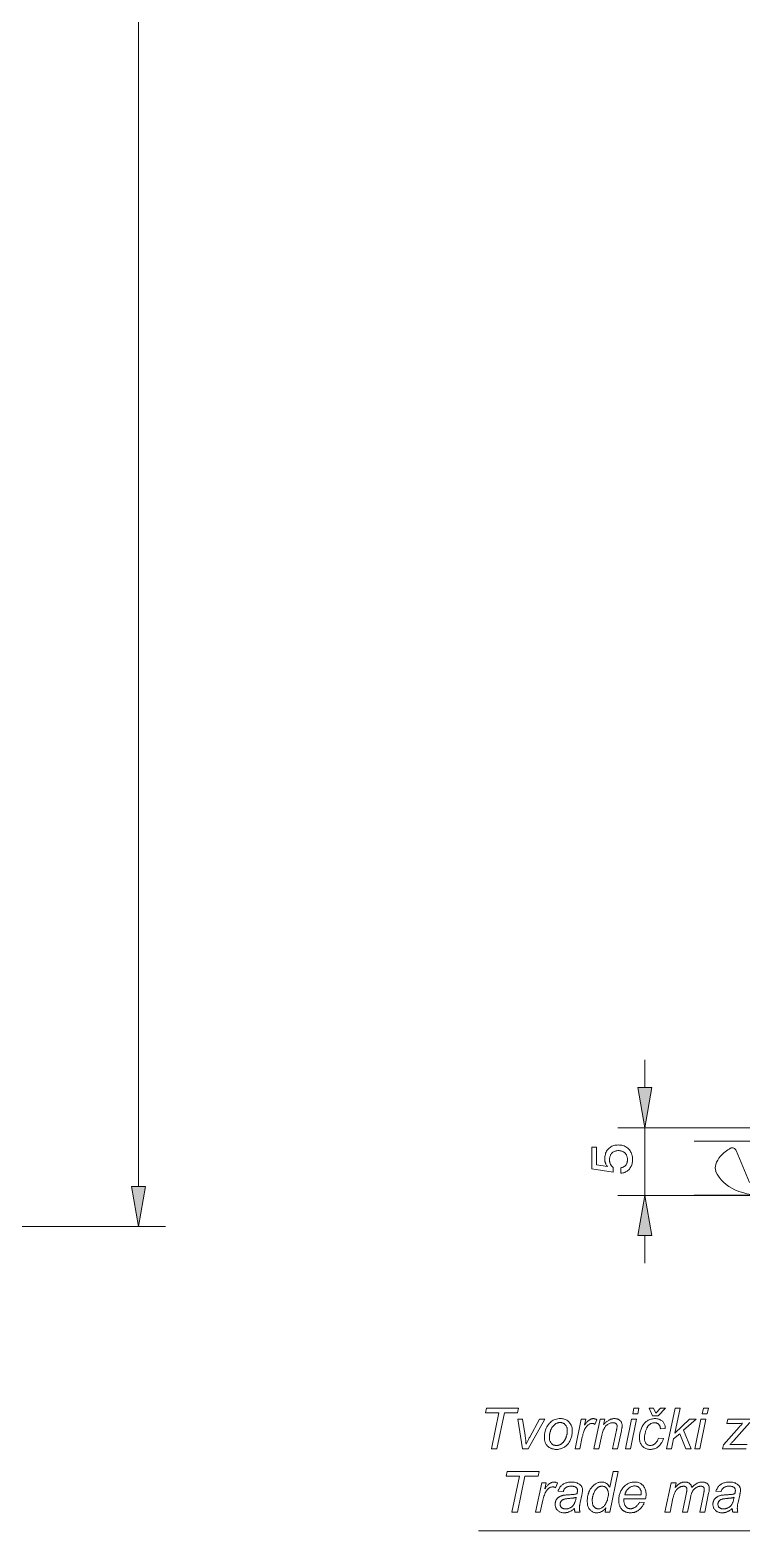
# Model space of a CAD drawing. Extents: x 0 to 297, y 0 to 420.
# Drawn here: x 142.1 to 194.7, y 99.2 to 210 of the extents above; entities that cross this region are included whole.
import ezdxf

# ---------------------------------------------------------------- set-up
doc = ezdxf.new("R2010")
doc.units = 0
doc.linetypes.add('DASHDOT', pattern=[18.5, 12, -3, 0.5, -3])

msp = doc.modelspace()

# ---------------------------------------------------------------- linework, layer by layer
at = {"color": 7, "lineweight": 13}
for p, q in [((150.13, 124.62), (150.13, 338.51)), ((118.28, 121.67), (152.13, 121.67))]:
    msp.add_line(p, q, dxfattribs=at)
at = {"color": 7, "lineweight": 13, "ltscale": 0.051139}
for p, q in [((187.5, 131.92), (187.5, 133.96)), ((187.5, 118.96), (187.5, 121.01))]:
    msp.add_line(p, q, dxfattribs=at)
at = {"color": 7, "lineweight": 13, "ltscale": 0.277654}
msp.add_line((196.61, 128.96), (185.5, 128.96), dxfattribs=at)
at = {"color": 7, "lineweight": 13, "ltscale": 0.125}
msp.add_line((187.5, 123.96), (187.5, 128.96), dxfattribs=at)
at = {"color": 7, "linetype": 'DASHDOT', "lineweight": 13}
for p, q in [((191.14, 127.97), (267, 127.97)), ((191.14, 123.97), (267, 123.97))]:
    msp.add_line(p, q, dxfattribs=at)
at = {"color": 7, "lineweight": 13, "ltscale": 0.063986}
msp.add_line((195.22, 124.91), (194.23, 127.27), dxfattribs=at)
at = {"color": 7, "lineweight": 13, "ltscale": 0.267783}
msp.add_line((196.21, 123.96), (185.5, 123.96), dxfattribs=at)
at = {"color": 7, "lineweight": 13}
for points in [[(186.98, 131.92), (187.5, 128.96), (188.02, 131.92)], [(185.72, 125.6), (185.72, 126), (185.76, 126.01), (185.81, 126.02), (185.85, 126.03), (185.89, 126.05), (185.93, 126.06), (185.96, 126.09), (186, 126.11), (186.03, 126.13), (186.06, 126.16), (186.08, 126.19), (186.11, 126.23), (186.13, 126.26), (186.15, 126.3), (186.17, 126.33), (186.18, 126.37), (186.19, 126.42), (186.2, 126.46), (186.21, 126.5), (186.21, 126.55), (186.22, 126.6), (186.21, 126.66), (186.21, 126.71), (186.2, 126.77), (186.19, 126.82), (186.17, 126.87), (186.15, 126.92), (186.13, 126.96), (186.1, 127.01), (186.07, 127.05), (186.03, 127.08), (185.99, 127.12), (185.95, 127.15), (185.91, 127.18), (185.87, 127.2), (185.82, 127.22), (185.77, 127.24), (185.72, 127.25), (185.66, 127.26), (185.61, 127.27), (185.55, 127.27), (185.49, 127.27), (185.43, 127.26), (185.38, 127.25), (185.33, 127.24), (185.28, 127.22), (185.23, 127.2), (185.18, 127.18), (185.14, 127.15), (185.1, 127.12), (185.06, 127.09), (185.03, 127.05), (185, 127.01), (184.97, 126.97), (184.95, 126.92), (184.93, 126.87), (184.91, 126.82), (184.9, 126.77), (184.89, 126.72), (184.88, 126.66), (184.88, 126.6), (184.88, 126.56), (184.88, 126.53), (184.89, 126.5), (184.89, 126.46), (184.9, 126.43), (184.91, 126.4), (184.92, 126.37), (184.93, 126.34), (184.94, 126.31), (184.95, 126.28), (184.97, 126.25), (184.98, 126.22), (185, 126.2), (185.02, 126.17), (185.04, 126.14), (185.06, 126.12), (185.08, 126.1), (185.11, 126.07), (185.13, 126.05), (185.16, 126.03), (185.16, 125.68), (183.57, 125.92), (183.57, 127.52), (183.92, 127.52), (183.92, 126.21), (184.73, 126.09), (184.71, 126.11), (184.69, 126.13), (184.68, 126.16), (184.66, 126.18), (184.65, 126.21), (184.63, 126.23), (184.62, 126.26), (184.61, 126.29), (184.6, 126.31), (184.59, 126.34), (184.58, 126.37), (184.57, 126.4), (184.56, 126.43), (184.55, 126.46), (184.55, 126.5), (184.54, 126.53), (184.54, 126.56), (184.54, 126.59), (184.54, 126.63), (184.54, 126.66), (184.54, 126.75), (184.55, 126.84), (184.56, 126.92), (184.58, 127), (184.6, 127.08), (184.63, 127.15), (184.67, 127.22), (184.71, 127.29), (184.76, 127.35), (184.81, 127.41), (184.87, 127.46), (184.93, 127.51), (184.99, 127.55), (185.06, 127.59), (185.13, 127.62), (185.2, 127.64), (185.28, 127.66), (185.36, 127.68), (185.44, 127.68), (185.53, 127.69), (185.62, 127.68), (185.71, 127.67), (185.8, 127.66), (185.88, 127.64), (185.96, 127.61), (186.03, 127.58), (186.1, 127.54), (186.17, 127.5), (186.23, 127.45), (186.29, 127.39), (186.35, 127.33), (186.4, 127.26), (186.44, 127.19), (186.48, 127.12), (186.51, 127.04), (186.54, 126.97), (186.56, 126.88), (186.58, 126.8), (186.58, 126.71), (186.59, 126.61), (186.58, 126.53), (186.58, 126.45), (186.57, 126.37), (186.55, 126.3), (186.53, 126.22), (186.5, 126.15), (186.47, 126.09), (186.43, 126.03), (186.39, 125.97), (186.35, 125.91), (186.3, 125.85), (186.25, 125.81), (186.19, 125.76), (186.13, 125.72), (186.07, 125.69), (186.01, 125.66), (185.94, 125.64), (185.87, 125.62), (185.8, 125.61)], [(149.61, 124.62), (150.13, 121.67), (150.66, 124.62)], [(188.02, 121.01), (187.5, 123.96), (186.98, 121.01)], [(176.17, 105.26), (176.73, 107.92), (175.74, 107.92), (175.81, 108.26), (178.17, 108.26), (178.1, 107.92), (177.13, 107.92), (176.57, 105.26)], [(186.6, 107.84), (186.69, 108.26), (187.05, 108.26), (186.97, 107.84)], [(189.02, 108.26), (188.48, 107.69), (188.07, 107.69), (187.82, 108.26), (188.14, 108.26), (188.3, 107.89), (188.64, 108.26)], [(189.1, 105.26), (189.73, 108.26), (190.1, 108.26), (189.71, 106.4), (190.79, 107.43), (191.28, 107.43), (190.35, 106.62), (190.91, 105.26), (190.51, 105.26), (190.07, 106.37), (189.62, 105.98), (189.47, 105.26)], [(191.72, 107.84), (191.81, 108.26), (192.18, 108.26), (192.09, 107.84)], [(178.47, 105.26), (178.11, 107.43), (178.47, 107.43), (178.66, 106.23), (178.66, 106.19), (178.67, 106.14), (178.68, 106.09), (178.68, 106.04), (178.69, 105.97), (178.7, 105.91), (178.71, 105.84), (178.72, 105.76), (178.72, 105.68), (178.73, 105.59), (178.75, 105.64), (178.78, 105.69), (178.8, 105.74), (178.83, 105.79), (178.85, 105.84), (178.88, 105.89), (178.91, 105.95), (178.94, 106.01), (178.97, 106.06), (179.01, 106.12), (179.73, 107.43), (180.12, 107.43), (178.88, 105.26)], [(180.08, 106.08), (180.08, 106.21), (180.09, 106.33), (180.11, 106.44), (180.14, 106.56), (180.17, 106.66), (180.21, 106.77), (180.26, 106.87), (180.32, 106.96), (180.38, 107.05), (180.45, 107.14), (180.52, 107.2), (180.59, 107.26), (180.66, 107.31), (180.73, 107.36), (180.81, 107.39), (180.89, 107.42), (180.98, 107.45), (181.07, 107.47), (181.17, 107.48), (181.26, 107.48), (181.34, 107.48), (181.42, 107.47), (181.49, 107.46), (181.55, 107.44), (181.62, 107.42), (181.68, 107.39), (181.74, 107.36), (181.8, 107.32), (181.85, 107.28), (181.9, 107.23), (181.94, 107.18), (181.98, 107.13), (182.02, 107.07), (182.05, 107.01), (182.08, 106.95), (182.1, 106.88), (182.12, 106.81), (182.13, 106.73), (182.14, 106.65), (182.14, 106.57), (182.14, 106.5), (182.13, 106.42), (182.12, 106.35), (182.11, 106.28), (182.1, 106.21), (182.08, 106.14), (182.06, 106.07), (182.04, 106.01), (182.02, 105.94), (181.99, 105.87), (181.96, 105.81), (181.92, 105.75), (181.88, 105.69), (181.85, 105.64), (181.8, 105.59), (181.76, 105.54), (181.71, 105.5), (181.66, 105.45), (181.61, 105.42), (181.56, 105.38), (181.5, 105.35), (181.44, 105.32), (181.39, 105.29), (181.33, 105.27), (181.27, 105.25), (181.21, 105.24), (181.15, 105.22), (181.09, 105.21), (181.03, 105.21), (180.97, 105.21), (180.92, 105.21), (180.87, 105.21), (180.82, 105.22), (180.77, 105.23), (180.73, 105.24), (180.68, 105.25), (180.64, 105.26), (180.59, 105.28), (180.55, 105.3), (180.51, 105.32), (180.47, 105.34), (180.43, 105.36), (180.39, 105.39), (180.36, 105.42), (180.32, 105.45), (180.29, 105.48), (180.26, 105.51), (180.24, 105.55), (180.21, 105.58), (180.19, 105.62), (180.17, 105.66), (180.15, 105.71), (180.13, 105.75), (180.12, 105.79), (180.11, 105.84), (180.1, 105.88), (180.09, 105.93), (180.08, 105.98), (180.08, 106.03)], [(180.45, 106.12), (180.45, 106.06), (180.46, 106), (180.46, 105.95), (180.47, 105.9), (180.49, 105.85), (180.5, 105.8), (180.52, 105.76), (180.54, 105.72), (180.57, 105.69), (180.6, 105.65), (180.63, 105.62), (180.66, 105.6), (180.69, 105.57), (180.73, 105.55), (180.76, 105.53), (180.8, 105.52), (180.84, 105.51), (180.88, 105.5), (180.93, 105.5), (180.97, 105.49), (181, 105.49), (181.02, 105.5), (181.04, 105.5), (181.07, 105.5), (181.09, 105.51), (181.11, 105.51), (181.14, 105.52), (181.16, 105.53), (181.18, 105.53), (181.21, 105.54), (181.23, 105.55), (181.25, 105.56), (181.28, 105.58), (181.3, 105.59), (181.32, 105.6), (181.34, 105.62), (181.36, 105.63), (181.38, 105.65), (181.4, 105.67), (181.42, 105.69), (181.44, 105.71), (181.46, 105.73), (181.48, 105.75), (181.5, 105.77), (181.52, 105.79), (181.53, 105.82), (181.55, 105.84), (181.57, 105.86), (181.58, 105.89), (181.59, 105.91), (181.61, 105.94), (181.62, 105.96), (181.63, 105.99), (181.65, 106.02), (181.66, 106.04), (181.67, 106.07), (181.68, 106.1), (181.69, 106.13), (181.7, 106.16), (181.71, 106.18), (181.72, 106.22), (181.73, 106.26), (181.74, 106.3), (181.75, 106.34), (181.76, 106.38), (181.76, 106.42), (181.77, 106.46), (181.77, 106.5), (181.77, 106.54), (181.77, 106.57), (181.77, 106.63), (181.77, 106.69), (181.76, 106.74), (181.75, 106.79), (181.73, 106.83), (181.72, 106.88), (181.7, 106.92), (181.68, 106.96), (181.65, 107), (181.62, 107.03), (181.59, 107.06), (181.56, 107.09), (181.53, 107.11), (181.49, 107.13), (181.46, 107.15), (181.42, 107.17), (181.38, 107.18), (181.34, 107.19), (181.29, 107.19), (181.25, 107.19), (181.22, 107.19), (181.18, 107.19), (181.15, 107.19), (181.12, 107.18), (181.08, 107.17), (181.05, 107.16), (181.02, 107.15), (180.99, 107.14), (180.96, 107.13), (180.93, 107.11), (180.9, 107.09), (180.88, 107.07), (180.85, 107.05), (180.82, 107.03), (180.8, 107.01), (180.77, 106.98), (180.75, 106.96), (180.72, 106.93), (180.7, 106.9), (180.67, 106.87), (180.65, 106.84), (180.63, 106.8), (180.61, 106.77), (180.59, 106.73), (180.57, 106.69), (180.56, 106.66), (180.54, 106.62), (180.53, 106.58), (180.52, 106.54), (180.5, 106.5), (180.49, 106.45), (180.48, 106.41), (180.48, 106.37), (180.47, 106.33), (180.46, 106.3), (180.46, 106.26), (180.45, 106.22), (180.45, 106.19), (180.45, 106.15)], [(182.34, 105.26), (182.8, 107.43), (183.13, 107.43), (183.03, 106.99), (183.07, 107.04), (183.1, 107.08), (183.13, 107.13), (183.17, 107.17), (183.2, 107.21), (183.23, 107.24), (183.27, 107.27), (183.3, 107.31), (183.33, 107.33), (183.36, 107.36), (183.4, 107.38), (183.43, 107.4), (183.46, 107.42), (183.49, 107.44), (183.53, 107.45), (183.56, 107.46), (183.59, 107.47), (183.62, 107.47), (183.66, 107.48), (183.69, 107.48), (183.71, 107.48), (183.74, 107.48), (183.76, 107.47), (183.79, 107.47), (183.81, 107.46), (183.84, 107.45), (183.87, 107.44), (183.9, 107.43), (183.93, 107.41), (183.96, 107.4), (183.81, 107.06), (183.79, 107.07), (183.77, 107.08), (183.75, 107.09), (183.73, 107.1), (183.71, 107.11), (183.69, 107.11), (183.67, 107.12), (183.65, 107.12), (183.62, 107.12), (183.6, 107.13), (183.56, 107.12), (183.52, 107.12), (183.48, 107.11), (183.44, 107.09), (183.4, 107.07), (183.36, 107.05), (183.32, 107.02), (183.28, 106.99), (183.24, 106.95), (183.2, 106.91), (183.16, 106.86), (183.12, 106.81), (183.09, 106.75), (183.05, 106.68), (183.02, 106.61), (182.99, 106.52), (182.96, 106.44), (182.93, 106.34), (182.91, 106.24), (182.88, 106.13), (182.7, 105.26)], [(183.74, 105.26), (184.19, 107.43), (184.53, 107.43), (184.45, 107.05), (184.49, 107.1), (184.54, 107.14), (184.58, 107.17), (184.62, 107.21), (184.66, 107.24), (184.7, 107.28), (184.74, 107.3), (184.78, 107.33), (184.82, 107.36), (184.86, 107.38), (184.9, 107.4), (184.94, 107.41), (184.97, 107.43), (185.01, 107.44), (185.05, 107.45), (185.09, 107.46), (185.13, 107.47), (185.17, 107.48), (185.21, 107.48), (185.25, 107.48), (185.3, 107.48), (185.35, 107.47), (185.4, 107.47), (185.44, 107.46), (185.48, 107.44), (185.52, 107.43), (185.56, 107.41), (185.6, 107.39), (185.63, 107.36), (185.66, 107.34), (185.69, 107.31), (185.72, 107.28), (185.74, 107.24), (185.76, 107.21), (185.78, 107.17), (185.79, 107.13), (185.8, 107.09), (185.81, 107.05), (185.81, 107), (185.81, 106.95), (185.81, 106.93), (185.81, 106.9), (185.81, 106.87), (185.81, 106.83), (185.8, 106.8), (185.79, 106.76), (185.79, 106.72), (185.78, 106.67), (185.77, 106.62), (185.76, 106.57), (185.48, 105.26), (185.11, 105.26), (185.4, 106.63), (185.41, 106.67), (185.42, 106.71), (185.42, 106.75), (185.43, 106.78), (185.43, 106.81), (185.44, 106.84), (185.44, 106.86), (185.44, 106.89), (185.44, 106.91), (185.45, 106.93), (185.44, 106.95), (185.44, 106.97), (185.44, 106.99), (185.43, 107.01), (185.43, 107.03), (185.42, 107.05), (185.41, 107.06), (185.4, 107.08), (185.38, 107.09), (185.37, 107.11), (185.35, 107.12), (185.34, 107.13), (185.32, 107.14), (185.3, 107.15), (185.28, 107.16), (185.26, 107.16), (185.23, 107.17), (185.21, 107.17), (185.18, 107.17), (185.15, 107.17), (185.1, 107.17), (185.04, 107.17), (184.99, 107.16), (184.94, 107.14), (184.89, 107.12), (184.84, 107.1), (184.79, 107.07), (184.74, 107.04), (184.69, 107.01), (184.65, 106.97), (184.6, 106.93), (184.56, 106.88), (184.53, 106.82), (184.49, 106.76), (184.46, 106.69), (184.42, 106.62), (184.39, 106.54), (184.37, 106.46), (184.34, 106.36), (184.32, 106.27), (184.11, 105.26)], [(186.06, 105.26), (186.51, 107.43), (186.88, 107.43), (186.43, 105.26)], [(188.5, 106.05), (188.87, 106.01), (188.84, 105.93), (188.81, 105.86), (188.78, 105.78), (188.74, 105.72), (188.7, 105.66), (188.66, 105.6), (188.62, 105.54), (188.57, 105.49), (188.53, 105.45), (188.48, 105.41), (188.42, 105.37), (188.37, 105.33), (188.32, 105.3), (188.26, 105.28), (188.2, 105.26), (188.14, 105.24), (188.08, 105.23), (188.02, 105.22), (187.96, 105.21), (187.89, 105.21), (187.82, 105.21), (187.76, 105.22), (187.69, 105.23), (187.63, 105.24), (187.57, 105.27), (187.52, 105.29), (187.46, 105.32), (187.41, 105.35), (187.36, 105.39), (187.32, 105.44), (187.28, 105.48), (187.24, 105.54), (187.21, 105.59), (187.18, 105.65), (187.15, 105.71), (187.13, 105.78), (187.12, 105.85), (187.11, 105.92), (187.1, 106), (187.1, 106.08), (187.1, 106.15), (187.1, 106.22), (187.11, 106.29), (187.12, 106.36), (187.13, 106.43), (187.15, 106.5), (187.17, 106.57), (187.19, 106.64), (187.21, 106.71), (187.24, 106.78), (187.27, 106.84), (187.3, 106.91), (187.34, 106.97), (187.37, 107.03), (187.41, 107.08), (187.45, 107.13), (187.5, 107.18), (187.54, 107.22), (187.59, 107.26), (187.64, 107.3), (187.7, 107.33), (187.75, 107.36), (187.81, 107.39), (187.87, 107.41), (187.93, 107.43), (187.99, 107.45), (188.05, 107.46), (188.11, 107.47), (188.18, 107.48), (188.24, 107.48), (188.31, 107.48), (188.38, 107.47), (188.44, 107.46), (188.5, 107.45), (188.56, 107.43), (188.61, 107.41), (188.66, 107.38), (188.71, 107.35), (188.76, 107.32), (188.8, 107.28), (188.84, 107.24), (188.87, 107.2), (188.9, 107.15), (188.93, 107.1), (188.95, 107.05), (188.97, 107), (188.99, 106.94), (189, 106.88), (189, 106.82), (189, 106.76), (188.64, 106.73), (188.64, 106.77), (188.63, 106.81), (188.63, 106.85), (188.62, 106.89), (188.61, 106.92), (188.6, 106.95), (188.58, 106.98), (188.56, 107.01), (188.54, 107.03), (188.52, 107.06), (188.5, 107.08), (188.47, 107.1), (188.44, 107.12), (188.41, 107.13), (188.38, 107.15), (188.35, 107.16), (188.32, 107.16), (188.28, 107.17), (188.25, 107.17), (188.21, 107.17), (188.17, 107.17), (188.12, 107.17), (188.08, 107.16), (188.04, 107.15), (188, 107.14), (187.96, 107.12), (187.93, 107.11), (187.89, 107.08), (187.86, 107.06), (187.82, 107.03), (187.79, 107), (187.76, 106.97), (187.73, 106.94), (187.7, 106.9), (187.68, 106.86), (187.65, 106.81), (187.63, 106.76), (187.61, 106.71), (187.59, 106.66), (187.57, 106.6), (187.55, 106.55), (187.53, 106.49), (187.52, 106.43), (187.51, 106.38), (187.5, 106.32), (187.49, 106.27), (187.48, 106.21), (187.48, 106.16), (187.47, 106.1), (187.47, 106.05), (187.47, 106), (187.48, 105.95), (187.48, 105.9), (187.49, 105.85), (187.5, 105.81), (187.52, 105.77), (187.53, 105.73), (187.55, 105.69), (187.57, 105.66), (187.6, 105.63), (187.62, 105.61), (187.65, 105.58), (187.67, 105.56), (187.7, 105.54), (187.73, 105.53), (187.76, 105.52), (187.8, 105.51), (187.83, 105.5), (187.86, 105.5), (187.9, 105.49), (187.93, 105.5), (187.97, 105.5), (188.01, 105.51), (188.04, 105.52), (188.08, 105.53), (188.11, 105.54), (188.14, 105.56), (188.18, 105.58), (188.21, 105.61), (188.24, 105.63), (188.28, 105.66), (188.31, 105.69), (188.34, 105.73), (188.36, 105.76), (188.39, 105.8), (188.42, 105.85), (188.44, 105.89), (188.46, 105.94), (188.48, 105.99)], [(191.18, 105.26), (191.63, 107.43), (192, 107.43), (191.55, 105.26)], [(177.69, 100.57), (178.24, 103.23), (177.26, 103.23), (177.33, 103.57), (179.69, 103.57), (179.62, 103.23), (178.64, 103.23), (178.09, 100.57)], [(184.62, 100.89), (184.56, 100.82), (184.5, 100.76), (184.43, 100.7), (184.37, 100.66), (184.3, 100.62), (184.23, 100.58), (184.17, 100.56), (184.1, 100.54), (184.03, 100.53), (183.96, 100.53), (183.9, 100.53), (183.84, 100.53), (183.79, 100.55), (183.73, 100.56), (183.68, 100.58), (183.63, 100.61), (183.58, 100.64), (183.53, 100.67), (183.49, 100.71), (183.45, 100.75), (183.41, 100.8), (183.37, 100.85), (183.34, 100.91), (183.32, 100.97), (183.29, 101.03), (183.27, 101.1), (183.26, 101.17), (183.25, 101.25), (183.24, 101.33), (183.24, 101.42), (183.24, 101.49), (183.25, 101.57), (183.26, 101.65), (183.27, 101.72), (183.28, 101.8), (183.3, 101.87), (183.32, 101.94), (183.35, 102.01), (183.37, 102.08), (183.4, 102.14), (183.44, 102.21), (183.47, 102.27), (183.51, 102.32), (183.55, 102.38), (183.59, 102.43), (183.63, 102.48), (183.67, 102.52), (183.72, 102.56), (183.76, 102.6), (183.81, 102.63), (183.86, 102.66), (183.91, 102.69), (183.96, 102.72), (184.01, 102.74), (184.06, 102.76), (184.11, 102.77), (184.15, 102.78), (184.2, 102.79), (184.25, 102.8), (184.3, 102.8), (184.38, 102.79), (184.46, 102.78), (184.53, 102.76), (184.59, 102.73), (184.66, 102.7), (184.72, 102.66), (184.77, 102.61), (184.82, 102.55), (184.87, 102.48), (184.91, 102.41), (185.16, 103.57), (185.53, 103.57), (184.9, 100.57), (184.56, 100.57)], [(179.43, 100.57), (179.89, 102.75), (180.21, 102.75), (180.12, 102.3), (180.16, 102.35), (180.19, 102.4), (180.22, 102.44), (180.26, 102.48), (180.29, 102.52), (180.32, 102.56), (180.35, 102.59), (180.39, 102.62), (180.42, 102.65), (180.45, 102.68), (180.48, 102.7), (180.52, 102.72), (180.55, 102.74), (180.58, 102.75), (180.61, 102.77), (180.65, 102.78), (180.68, 102.79), (180.71, 102.79), (180.75, 102.8), (180.78, 102.8), (180.8, 102.8), (180.83, 102.79), (180.85, 102.79), (180.88, 102.78), (180.9, 102.78), (180.93, 102.77), (180.96, 102.76), (180.99, 102.75), (181.02, 102.73), (181.05, 102.72), (180.9, 102.37), (180.88, 102.39), (180.86, 102.4), (180.84, 102.41), (180.82, 102.42), (180.8, 102.43), (180.78, 102.43), (180.76, 102.44), (180.73, 102.44), (180.71, 102.44), (180.69, 102.44), (180.65, 102.44), (180.61, 102.43), (180.57, 102.42), (180.53, 102.41), (180.49, 102.39), (180.45, 102.37), (180.41, 102.34), (180.37, 102.3), (180.33, 102.27), (180.29, 102.23), (180.25, 102.18), (180.21, 102.13), (180.18, 102.07), (180.14, 102), (180.11, 101.92), (180.08, 101.84), (180.05, 101.75), (180.02, 101.66), (179.99, 101.56), (179.97, 101.45), (179.78, 100.57)], [(182.29, 100.85), (182.26, 100.81), (182.22, 100.78), (182.18, 100.75), (182.14, 100.73), (182.11, 100.7), (182.07, 100.68), (182.03, 100.66), (182, 100.64), (181.96, 100.62), (181.92, 100.6), (181.89, 100.59), (181.85, 100.57), (181.81, 100.56), (181.78, 100.55), (181.74, 100.54), (181.7, 100.54), (181.66, 100.53), (181.62, 100.53), (181.58, 100.53), (181.54, 100.53), (181.48, 100.53), (181.43, 100.53), (181.37, 100.54), (181.32, 100.55), (181.27, 100.57), (181.22, 100.59), (181.18, 100.61), (181.14, 100.64), (181.1, 100.67), (181.06, 100.7), (181.02, 100.74), (180.99, 100.78), (180.96, 100.82), (180.94, 100.86), (180.92, 100.9), (180.9, 100.95), (180.89, 101), (180.88, 101.05), (180.88, 101.1), (180.87, 101.16), (180.87, 101.19), (180.88, 101.23), (180.88, 101.26), (180.89, 101.3), (180.89, 101.33), (180.9, 101.36), (180.91, 101.39), (180.93, 101.42), (180.94, 101.45), (180.96, 101.48), (180.97, 101.51), (180.99, 101.53), (181.01, 101.56), (181.03, 101.58), (181.05, 101.6), (181.08, 101.63), (181.1, 101.65), (181.12, 101.67), (181.15, 101.69), (181.18, 101.7), (181.2, 101.72), (181.23, 101.74), (181.26, 101.75), (181.3, 101.76), (181.33, 101.78), (181.36, 101.79), (181.4, 101.8), (181.44, 101.81), (181.47, 101.82), (181.51, 101.83), (181.54, 101.83), (181.57, 101.83), (181.61, 101.84), (181.65, 101.84), (181.69, 101.85), (181.74, 101.85), (181.8, 101.85), (181.86, 101.86), (181.92, 101.86), (181.99, 101.86), (182.05, 101.87), (182.12, 101.87), (182.18, 101.88), (182.23, 101.88), (182.29, 101.89), (182.33, 101.9), (182.38, 101.91), (182.42, 101.92), (182.45, 101.93), (182.49, 101.94), (182.49, 101.97), (182.5, 102), (182.51, 102.02), (182.51, 102.05), (182.52, 102.08), (182.52, 102.1), (182.53, 102.12), (182.53, 102.15), (182.53, 102.17), (182.53, 102.19), (182.53, 102.21), (182.53, 102.24), (182.52, 102.26), (182.51, 102.28), (182.51, 102.3), (182.5, 102.32), (182.48, 102.34), (182.47, 102.36), (182.45, 102.38), (182.43, 102.39), (182.41, 102.41), (182.38, 102.43), (182.35, 102.44), (182.31, 102.46), (182.28, 102.47), (182.24, 102.48), (182.2, 102.49), (182.15, 102.49), (182.11, 102.49), (182.06, 102.49), (182.01, 102.49), (181.97, 102.49), (181.93, 102.49), (181.89, 102.48), (181.85, 102.47), (181.81, 102.46), (181.77, 102.44), (181.74, 102.43), (181.71, 102.41), (181.68, 102.39), (181.65, 102.37), (181.62, 102.35), (181.6, 102.32), (181.57, 102.29), (181.55, 102.27), (181.53, 102.24), (181.51, 102.2), (181.49, 102.17), (181.48, 102.13), (181.46, 102.1), (181.09, 102.13), (181.11, 102.19), (181.14, 102.25), (181.17, 102.31), (181.2, 102.36), (181.23, 102.42), (181.27, 102.46), (181.31, 102.51), (181.36, 102.55), (181.4, 102.59), (181.45, 102.63), (181.5, 102.66), (181.55, 102.69), (181.61, 102.71), (181.67, 102.74), (181.73, 102.75), (181.79, 102.77), (181.86, 102.78), (181.93, 102.79), (182, 102.8), (182.08, 102.8), (182.16, 102.8), (182.23, 102.79), (182.3, 102.78), (182.37, 102.77), (182.44, 102.75), (182.5, 102.73), (182.56, 102.7), (182.61, 102.67), (182.67, 102.64), (182.72, 102.6), (182.75, 102.58), (182.78, 102.54), (182.81, 102.51), (182.83, 102.48), (182.85, 102.44), (182.87, 102.4), (182.88, 102.36), (182.89, 102.32), (182.89, 102.28), (182.9, 102.23), (182.89, 102.2), (182.89, 102.16), (182.89, 102.12), (182.89, 102.08), (182.88, 102.04), (182.88, 102), (182.87, 101.96), (182.86, 101.92), (182.85, 101.87), (182.84, 101.83), (182.72, 101.29), (182.71, 101.24), (182.7, 101.19), (182.69, 101.14), (182.69, 101.1), (182.68, 101.06), (182.68, 101.01), (182.67, 100.98), (182.67, 100.94), (182.67, 100.9), (182.67, 100.87), (182.67, 100.85), (182.67, 100.83), (182.67, 100.8), (182.67, 100.77), (182.68, 100.74), (182.68, 100.71), (182.69, 100.68), (182.7, 100.65), (182.7, 100.61), (182.71, 100.57), (182.34, 100.57), (182.33, 100.6), (182.33, 100.62), (182.32, 100.64), (182.32, 100.67), (182.31, 100.7), (182.31, 100.72), (182.3, 100.75), (182.3, 100.78), (182.3, 100.81)], [(183.61, 101.49), (183.61, 101.44), (183.61, 101.4), (183.61, 101.36), (183.62, 101.32), (183.62, 101.28), (183.63, 101.25), (183.63, 101.21), (183.64, 101.18), (183.65, 101.15), (183.65, 101.13), (183.66, 101.1), (183.68, 101.08), (183.69, 101.05), (183.7, 101.03), (183.72, 101.01), (183.73, 100.99), (183.75, 100.97), (183.77, 100.95), (183.79, 100.93), (183.81, 100.91), (183.83, 100.89), (183.85, 100.88), (183.88, 100.87), (183.9, 100.85), (183.93, 100.84), (183.95, 100.84), (183.98, 100.83), (184.01, 100.83), (184.04, 100.82), (184.07, 100.82), (184.12, 100.83), (184.17, 100.83), (184.21, 100.85), (184.26, 100.86), (184.31, 100.89), (184.35, 100.92), (184.4, 100.95), (184.44, 100.99), (184.48, 101.03), (184.52, 101.08), (184.58, 101.16), (184.62, 101.23), (184.66, 101.31), (184.7, 101.39), (184.73, 101.47), (184.75, 101.56), (184.77, 101.65), (184.79, 101.75), (184.8, 101.84), (184.8, 101.94), (184.8, 101.99), (184.79, 102.04), (184.79, 102.09), (184.78, 102.13), (184.76, 102.17), (184.75, 102.21), (184.73, 102.25), (184.71, 102.28), (184.69, 102.32), (184.66, 102.35), (184.64, 102.37), (184.61, 102.4), (184.58, 102.42), (184.54, 102.44), (184.51, 102.46), (184.48, 102.47), (184.44, 102.48), (184.4, 102.49), (184.36, 102.49), (184.32, 102.49), (184.3, 102.49), (184.27, 102.49), (184.25, 102.49), (184.22, 102.48), (184.2, 102.48), (184.17, 102.47), (184.15, 102.46), (184.13, 102.45), (184.1, 102.44), (184.08, 102.43), (184.06, 102.42), (184.04, 102.41), (184.02, 102.39), (183.99, 102.37), (183.97, 102.35), (183.95, 102.33), (183.93, 102.31), (183.91, 102.29), (183.89, 102.26), (183.86, 102.23), (183.84, 102.2), (183.82, 102.17), (183.8, 102.14), (183.78, 102.11), (183.77, 102.07), (183.75, 102.03), (183.73, 101.99), (183.71, 101.95), (183.7, 101.91), (183.68, 101.87), (183.67, 101.83), (183.66, 101.78), (183.65, 101.74), (183.64, 101.7), (183.63, 101.66), (183.62, 101.63), (183.62, 101.59), (183.61, 101.55), (183.61, 101.52)], [(187.09, 101.31), (187.45, 101.28), (187.43, 101.22), (187.41, 101.17), (187.38, 101.12), (187.35, 101.07), (187.32, 101.02), (187.28, 100.96), (187.24, 100.91), (187.19, 100.86), (187.14, 100.82), (187.09, 100.77), (187.03, 100.72), (186.97, 100.68), (186.91, 100.64), (186.85, 100.61), (186.78, 100.59), (186.72, 100.56), (186.65, 100.55), (186.57, 100.54), (186.5, 100.53), (186.42, 100.53), (186.38, 100.53), (186.33, 100.53), (186.28, 100.54), (186.24, 100.54), (186.19, 100.55), (186.15, 100.57), (186.1, 100.58), (186.06, 100.6), (186.02, 100.62), (185.98, 100.64), (185.94, 100.66), (185.9, 100.69), (185.87, 100.71), (185.83, 100.74), (185.8, 100.77), (185.77, 100.81), (185.75, 100.84), (185.72, 100.88), (185.7, 100.92), (185.67, 100.96), (185.65, 101), (185.64, 101.05), (185.62, 101.09), (185.61, 101.14), (185.59, 101.19), (185.58, 101.24), (185.58, 101.29), (185.57, 101.34), (185.57, 101.39), (185.57, 101.45), (185.57, 101.52), (185.57, 101.59), (185.58, 101.66), (185.59, 101.73), (185.61, 101.8), (185.63, 101.87), (185.65, 101.93), (185.67, 102), (185.7, 102.07), (185.73, 102.14), (185.77, 102.2), (185.8, 102.26), (185.84, 102.32), (185.88, 102.38), (185.92, 102.43), (185.97, 102.48), (186.01, 102.52), (186.06, 102.56), (186.11, 102.6), (186.16, 102.63), (186.21, 102.67), (186.27, 102.69), (186.32, 102.72), (186.38, 102.74), (186.43, 102.76), (186.49, 102.77), (186.55, 102.78), (186.61, 102.79), (186.67, 102.8), (186.73, 102.8), (186.8, 102.79), (186.88, 102.79), (186.95, 102.78), (187.01, 102.76), (187.08, 102.74), (187.14, 102.71), (187.19, 102.68), (187.25, 102.64), (187.3, 102.6), (187.35, 102.56), (187.39, 102.51), (187.43, 102.45), (187.47, 102.4), (187.5, 102.33), (187.52, 102.27), (187.54, 102.2), (187.56, 102.13), (187.57, 102.06), (187.58, 101.98), (187.58, 101.9), (187.58, 101.86), (187.58, 101.83), (187.58, 101.8), (187.58, 101.77), (187.57, 101.74), (187.57, 101.7), (187.57, 101.67), (187.56, 101.64), (187.56, 101.6), (187.55, 101.57), (185.95, 101.57), (185.95, 101.56), (185.95, 101.54), (185.95, 101.53), (185.95, 101.52), (185.94, 101.51), (185.94, 101.5), (185.94, 101.49), (185.94, 101.48), (185.94, 101.47), (185.94, 101.45), (185.94, 101.4), (185.95, 101.34), (185.96, 101.28), (185.96, 101.23), (185.98, 101.19), (185.99, 101.14), (186.01, 101.1), (186.03, 101.06), (186.06, 101.02), (186.08, 100.99), (186.11, 100.96), (186.14, 100.93), (186.17, 100.91), (186.2, 100.89), (186.24, 100.87), (186.27, 100.85), (186.31, 100.84), (186.35, 100.84), (186.39, 100.83), (186.43, 100.83), (186.46, 100.83), (186.5, 100.83), (186.54, 100.84), (186.58, 100.85), (186.61, 100.86), (186.65, 100.87), (186.69, 100.89), (186.73, 100.91), (186.76, 100.93), (186.8, 100.95), (186.84, 100.98), (186.87, 101.01), (186.9, 101.04), (186.93, 101.07), (186.96, 101.11), (186.99, 101.14), (187.02, 101.18), (187.04, 101.22), (187.07, 101.27)], [(186.01, 101.85), (187.23, 101.85), (187.23, 101.86), (187.23, 101.87), (187.23, 101.88), (187.23, 101.89), (187.23, 101.9), (187.23, 101.91), (187.23, 101.92), (187.23, 101.92), (187.23, 101.93), (187.23, 101.93), (187.23, 101.99), (187.23, 102.04), (187.22, 102.09), (187.21, 102.14), (187.2, 102.18), (187.18, 102.22), (187.16, 102.26), (187.14, 102.3), (187.12, 102.33), (187.09, 102.36), (187.06, 102.39), (187.03, 102.41), (187, 102.44), (186.97, 102.46), (186.93, 102.47), (186.9, 102.49), (186.86, 102.5), (186.82, 102.5), (186.78, 102.51), (186.73, 102.51), (186.69, 102.51), (186.64, 102.5), (186.6, 102.49), (186.55, 102.48), (186.51, 102.47), (186.46, 102.45), (186.42, 102.43), (186.38, 102.4), (186.34, 102.38), (186.3, 102.35), (186.26, 102.31), (186.23, 102.27), (186.19, 102.23), (186.16, 102.19), (186.13, 102.14), (186.1, 102.09), (186.08, 102.03), (186.05, 101.98), (186.03, 101.92)], [(188.98, 100.57), (189.44, 102.75), (189.81, 102.75), (189.73, 102.39), (189.77, 102.43), (189.81, 102.48), (189.85, 102.52), (189.89, 102.55), (189.93, 102.59), (189.96, 102.62), (190, 102.64), (190.03, 102.67), (190.07, 102.69), (190.1, 102.71), (190.13, 102.73), (190.17, 102.74), (190.2, 102.75), (190.24, 102.77), (190.27, 102.78), (190.31, 102.78), (190.34, 102.79), (190.38, 102.79), (190.42, 102.8), (190.45, 102.8), (190.49, 102.8), (190.53, 102.79), (190.57, 102.79), (190.61, 102.78), (190.64, 102.77), (190.67, 102.76), (190.71, 102.74), (190.74, 102.73), (190.77, 102.71), (190.79, 102.69), (190.82, 102.67), (190.84, 102.64), (190.87, 102.62), (190.89, 102.59), (190.91, 102.56), (190.92, 102.53), (190.94, 102.5), (190.95, 102.46), (190.96, 102.43), (190.97, 102.39), (191.01, 102.43), (191.04, 102.47), (191.07, 102.5), (191.11, 102.54), (191.14, 102.57), (191.18, 102.6), (191.21, 102.63), (191.25, 102.65), (191.28, 102.67), (191.32, 102.7), (191.36, 102.72), (191.4, 102.73), (191.43, 102.75), (191.47, 102.76), (191.51, 102.77), (191.55, 102.78), (191.59, 102.79), (191.63, 102.79), (191.67, 102.8), (191.71, 102.8), (191.76, 102.8), (191.81, 102.79), (191.86, 102.79), (191.9, 102.78), (191.95, 102.77), (191.98, 102.75), (192.02, 102.73), (192.06, 102.71), (192.09, 102.69), (192.12, 102.67), (192.14, 102.64), (192.16, 102.61), (192.18, 102.58), (192.2, 102.55), (192.22, 102.51), (192.23, 102.48), (192.24, 102.44), (192.25, 102.4), (192.25, 102.35), (192.25, 102.31), (192.25, 102.28), (192.25, 102.26), (192.25, 102.23), (192.24, 102.2), (192.24, 102.17), (192.23, 102.14), (192.23, 102.1), (192.22, 102.06), (192.21, 102.02), (192.2, 101.97), (191.91, 100.57), (191.54, 100.57), (191.84, 102.01), (191.85, 102.05), (191.85, 102.08), (191.86, 102.11), (191.87, 102.14), (191.87, 102.16), (191.87, 102.19), (191.88, 102.21), (191.88, 102.23), (191.88, 102.25), (191.88, 102.26), (191.88, 102.28), (191.88, 102.3), (191.87, 102.32), (191.87, 102.34), (191.86, 102.36), (191.85, 102.37), (191.85, 102.39), (191.84, 102.4), (191.82, 102.42), (191.81, 102.43), (191.8, 102.44), (191.78, 102.45), (191.77, 102.46), (191.75, 102.47), (191.73, 102.48), (191.71, 102.48), (191.69, 102.49), (191.67, 102.49), (191.65, 102.49), (191.62, 102.49), (191.59, 102.49), (191.55, 102.49), (191.52, 102.48), (191.49, 102.48), (191.45, 102.47), (191.42, 102.46), (191.39, 102.44), (191.35, 102.43), (191.32, 102.41), (191.28, 102.39), (191.25, 102.37), (191.22, 102.35), (191.19, 102.33), (191.16, 102.3), (191.13, 102.28), (191.1, 102.25), (191.08, 102.22), (191.06, 102.19), (191.04, 102.16), (191.02, 102.13), (191, 102.09), (190.98, 102.06), (190.96, 102.02), (190.94, 101.97), (190.93, 101.92), (190.91, 101.87), (190.89, 101.82), (190.88, 101.76), (190.86, 101.69), (190.85, 101.63), (190.63, 100.57), (190.26, 100.57), (190.57, 102.04), (190.57, 102.07), (190.58, 102.1), (190.58, 102.12), (190.59, 102.15), (190.59, 102.17), (190.59, 102.19), (190.6, 102.21), (190.6, 102.23), (190.6, 102.24), (190.6, 102.26), (190.6, 102.28), (190.6, 102.3), (190.59, 102.32), (190.59, 102.33), (190.58, 102.35), (190.57, 102.37), (190.57, 102.38), (190.56, 102.4), (190.54, 102.41), (190.53, 102.43), (190.52, 102.44), (190.5, 102.45), (190.49, 102.46), (190.47, 102.47), (190.46, 102.48), (190.44, 102.48), (190.42, 102.49), (190.4, 102.49), (190.38, 102.49), (190.36, 102.49), (190.33, 102.49), (190.29, 102.49), (190.26, 102.48), (190.23, 102.48), (190.2, 102.47), (190.16, 102.46), (190.13, 102.44), (190.1, 102.43), (190.06, 102.41), (190.03, 102.39), (189.99, 102.37), (189.96, 102.35), (189.93, 102.32), (189.9, 102.3), (189.87, 102.27), (189.84, 102.24), (189.82, 102.21), (189.79, 102.18), (189.77, 102.15), (189.75, 102.11), (189.73, 102.08), (189.7, 102.04), (189.69, 101.99), (189.67, 101.95), (189.65, 101.9), (189.63, 101.84), (189.61, 101.79), (189.6, 101.73), (189.58, 101.67), (189.57, 101.6), (189.35, 100.57)], [(193.94, 100.85), (193.9, 100.81), (193.87, 100.78), (193.83, 100.75), (193.79, 100.73), (193.75, 100.7), (193.72, 100.68), (193.68, 100.66), (193.64, 100.64), (193.61, 100.62), (193.57, 100.6), (193.54, 100.59), (193.5, 100.57), (193.46, 100.56), (193.43, 100.55), (193.39, 100.54), (193.35, 100.54), (193.31, 100.53), (193.27, 100.53), (193.23, 100.53), (193.19, 100.53), (193.13, 100.53), (193.08, 100.53), (193.02, 100.54), (192.97, 100.55), (192.92, 100.57), (192.87, 100.59), (192.83, 100.61), (192.78, 100.64), (192.74, 100.67), (192.71, 100.7), (192.67, 100.74), (192.64, 100.78), (192.61, 100.82), (192.59, 100.86), (192.57, 100.9), (192.55, 100.95), (192.54, 101), (192.53, 101.05), (192.52, 101.1), (192.52, 101.16), (192.52, 101.19), (192.52, 101.23), (192.53, 101.26), (192.53, 101.3), (192.54, 101.33), (192.55, 101.36), (192.56, 101.39), (192.57, 101.42), (192.59, 101.45), (192.6, 101.48), (192.62, 101.51), (192.64, 101.53), (192.66, 101.56), (192.68, 101.58), (192.7, 101.6), (192.72, 101.63), (192.75, 101.65), (192.77, 101.67), (192.8, 101.69), (192.82, 101.7), (192.85, 101.72), (192.88, 101.74), (192.91, 101.75), (192.94, 101.76), (192.98, 101.78), (193.01, 101.79), (193.05, 101.8), (193.08, 101.81), (193.12, 101.82), (193.16, 101.83), (193.19, 101.83), (193.22, 101.83), (193.26, 101.84), (193.3, 101.84), (193.34, 101.85), (193.39, 101.85), (193.44, 101.85), (193.5, 101.86), (193.57, 101.86), (193.63, 101.86), (193.7, 101.87), (193.77, 101.87), (193.83, 101.88), (193.88, 101.88), (193.93, 101.89), (193.98, 101.9), (194.03, 101.91), (194.07, 101.92), (194.1, 101.93), (194.13, 101.94), (194.14, 101.97), (194.15, 102), (194.16, 102.02), (194.16, 102.05), (194.17, 102.08), (194.17, 102.1), (194.17, 102.12), (194.18, 102.15), (194.18, 102.17), (194.18, 102.19), (194.18, 102.21), (194.17, 102.24), (194.17, 102.26), (194.16, 102.28), (194.15, 102.3), (194.14, 102.32), (194.13, 102.34), (194.12, 102.36), (194.1, 102.38), (194.08, 102.39), (194.06, 102.41), (194.03, 102.43), (193.99, 102.44), (193.96, 102.46), (193.92, 102.47), (193.89, 102.48), (193.84, 102.49), (193.8, 102.49), (193.75, 102.49), (193.71, 102.49), (193.66, 102.49), (193.62, 102.49), (193.57, 102.49), (193.53, 102.48), (193.49, 102.47), (193.46, 102.46), (193.42, 102.44), (193.39, 102.43), (193.36, 102.41), (193.32, 102.39), (193.3, 102.37), (193.27, 102.35), (193.24, 102.32), (193.22, 102.29), (193.2, 102.27), (193.18, 102.24), (193.16, 102.2), (193.14, 102.17), (193.12, 102.13), (193.11, 102.1), (192.73, 102.13), (192.76, 102.19), (192.79, 102.25), (192.82, 102.31), (192.85, 102.36), (192.88, 102.42), (192.92, 102.46), (192.96, 102.51), (193, 102.55), (193.05, 102.59), (193.1, 102.63), (193.15, 102.66), (193.2, 102.69), (193.26, 102.71), (193.32, 102.74), (193.38, 102.75), (193.44, 102.77), (193.51, 102.78), (193.58, 102.79), (193.65, 102.8), (193.72, 102.8), (193.8, 102.8), (193.88, 102.79), (193.95, 102.78), (194.02, 102.77), (194.09, 102.75), (194.15, 102.73), (194.21, 102.7), (194.26, 102.67), (194.31, 102.64), (194.36, 102.6), (194.4, 102.58), (194.43, 102.54), (194.46, 102.51), (194.48, 102.48), (194.5, 102.44), (194.51, 102.4), (194.53, 102.36), (194.54, 102.32), (194.54, 102.28), (194.54, 102.23), (194.54, 102.2), (194.54, 102.16), (194.54, 102.12), (194.54, 102.08), (194.53, 102.04), (194.53, 102), (194.52, 101.96), (194.51, 101.92), (194.5, 101.87), (194.49, 101.83), (194.37, 101.29), (194.36, 101.24), (194.35, 101.19), (194.34, 101.14), (194.33, 101.1), (194.33, 101.06), (194.32, 101.01), (194.32, 100.98), (194.32, 100.94), (194.31, 100.9), (194.31, 100.87), (194.31, 100.85), (194.32, 100.83), (194.32, 100.8), (194.32, 100.77), (194.33, 100.74), (194.33, 100.71), (194.34, 100.68), (194.34, 100.65), (194.35, 100.61), (194.36, 100.57), (193.98, 100.57), (193.98, 100.6), (193.97, 100.62), (193.97, 100.64), (193.96, 100.67), (193.96, 100.7), (193.95, 100.72), (193.95, 100.75), (193.95, 100.78), (193.94, 100.81)], [(182.43, 101.68), (182.42, 101.67), (182.4, 101.66), (182.38, 101.66), (182.37, 101.65), (182.35, 101.65), (182.33, 101.64), (182.32, 101.64), (182.3, 101.64), (182.28, 101.63), (182.26, 101.63), (182.25, 101.63), (182.22, 101.62), (182.2, 101.62), (182.17, 101.62), (182.15, 101.61), (182.11, 101.61), (182.08, 101.6), (182.05, 101.6), (182.01, 101.6), (181.97, 101.59), (181.9, 101.59), (181.84, 101.58), (181.79, 101.58), (181.74, 101.57), (181.69, 101.56), (181.65, 101.55), (181.61, 101.55), (181.57, 101.54), (181.54, 101.53), (181.51, 101.52), (181.48, 101.51), (181.46, 101.5), (181.44, 101.49), (181.41, 101.48), (181.39, 101.46), (181.37, 101.45), (181.36, 101.43), (181.34, 101.42), (181.32, 101.4), (181.31, 101.38), (181.3, 101.36), (181.29, 101.34), (181.28, 101.32), (181.27, 101.3), (181.26, 101.28), (181.25, 101.26), (181.25, 101.24), (181.24, 101.21), (181.24, 101.19), (181.24, 101.17), (181.24, 101.14), (181.25, 101.11), (181.25, 101.08), (181.26, 101.05), (181.27, 101.03), (181.28, 101), (181.29, 100.98), (181.31, 100.95), (181.33, 100.93), (181.35, 100.91), (181.37, 100.89), (181.4, 100.88), (181.42, 100.86), (181.45, 100.85), (181.48, 100.84), (181.51, 100.83), (181.54, 100.82), (181.58, 100.82), (181.62, 100.81), (181.66, 100.81), (181.69, 100.81), (181.73, 100.82), (181.76, 100.82), (181.8, 100.83), (181.84, 100.84), (181.87, 100.85), (181.91, 100.86), (181.94, 100.87), (181.98, 100.89), (182.01, 100.91), (182.04, 100.93), (182.07, 100.95), (182.1, 100.97), (182.13, 101), (182.16, 101.03), (182.19, 101.05), (182.21, 101.08), (182.24, 101.11), (182.26, 101.15), (182.28, 101.18), (182.3, 101.22), (182.31, 101.26), (182.33, 101.3), (182.35, 101.34), (182.36, 101.39), (182.38, 101.44), (182.39, 101.5), (182.41, 101.55), (182.42, 101.61)], [(194.08, 101.68), (194.06, 101.67), (194.05, 101.66), (194.03, 101.66), (194.01, 101.65), (194, 101.65), (193.98, 101.64), (193.96, 101.64), (193.95, 101.64), (193.93, 101.63), (193.91, 101.63), (193.89, 101.63), (193.87, 101.62), (193.85, 101.62), (193.82, 101.62), (193.79, 101.61), (193.76, 101.61), (193.73, 101.6), (193.69, 101.6), (193.65, 101.6), (193.61, 101.59), (193.55, 101.59), (193.49, 101.58), (193.44, 101.58), (193.39, 101.57), (193.34, 101.56), (193.29, 101.55), (193.25, 101.55), (193.22, 101.54), (193.19, 101.53), (193.16, 101.52), (193.13, 101.51), (193.11, 101.5), (193.08, 101.49), (193.06, 101.48), (193.04, 101.46), (193.02, 101.45), (193, 101.43), (192.99, 101.42), (192.97, 101.4), (192.96, 101.38), (192.94, 101.36), (192.93, 101.34), (192.92, 101.32), (192.91, 101.3), (192.91, 101.28), (192.9, 101.26), (192.9, 101.24), (192.89, 101.21), (192.89, 101.19), (192.89, 101.17), (192.89, 101.14), (192.89, 101.11), (192.9, 101.08), (192.91, 101.05), (192.92, 101.03), (192.93, 101), (192.94, 100.98), (192.96, 100.95), (192.98, 100.93), (193, 100.91), (193.02, 100.89), (193.04, 100.88), (193.07, 100.86), (193.1, 100.85), (193.13, 100.84), (193.16, 100.83), (193.19, 100.82), (193.23, 100.82), (193.26, 100.81), (193.3, 100.81), (193.34, 100.81), (193.38, 100.82), (193.41, 100.82), (193.45, 100.83), (193.48, 100.84), (193.52, 100.85), (193.55, 100.86), (193.59, 100.87), (193.62, 100.89), (193.66, 100.91), (193.69, 100.93), (193.72, 100.95), (193.75, 100.97), (193.78, 101), (193.81, 101.03), (193.84, 101.05), (193.86, 101.08), (193.88, 101.11), (193.91, 101.15), (193.93, 101.18), (193.94, 101.22), (193.96, 101.26), (193.98, 101.3), (194, 101.34), (194.01, 101.39), (194.03, 101.44), (194.04, 101.5), (194.06, 101.55), (194.07, 101.61)]]:
    msp.add_lwpolyline(points, close=True, dxfattribs=at)
for points in [[(196.61, 122.86), (205, 99.19), (175.22, 99.19)], [(194.98, 105.26), (193.23, 105.26), (193.29, 105.54), (194.46, 106.86), (194.48, 106.89), (194.51, 106.92), (194.54, 106.94), (194.56, 106.97), (194.59, 107), (194.62, 107.03), (194.65, 107.06), (194.68, 107.09)], [(194.69, 107.14), (194.64, 107.14), (194.59, 107.13), (194.55, 107.13), (194.51, 107.13), (194.47, 107.13), (194.44, 107.12), (194.41, 107.12), (194.38, 107.12), (194.36, 107.12), (193.55, 107.12), (193.62, 107.43), (195.3, 107.43)], [(195.25, 107.2), (194.07, 105.87), (194.05, 105.85), (194.02, 105.82), (194, 105.8), (193.97, 105.77), (193.94, 105.74), (193.91, 105.71), (193.88, 105.67), (193.85, 105.64), (193.81, 105.6), (193.77, 105.56), (193.83, 105.57), (193.89, 105.57), (193.94, 105.57), (193.99, 105.58), (194.03, 105.58), (194.07, 105.58), (194.11, 105.58), (194.14, 105.58), (194.17, 105.58), (194.19, 105.58), (195.05, 105.58)]]:
    msp.add_lwpolyline(points, dxfattribs=at)
for centre, radius, start, end in [((195.33, 124.79), 3.06, 119.7554, 137.6749), ((193.94, 127.17), 0.304, 19.1525, 114.7334), ((194.43, 125.69), 1.79, 139.3943, 162.1232), ((193.57, 125.98), 0.878, 163.3772, 194.8668), ((195.27, 126.95), 2.82, 205.0649, 246.1438), ((196.21, 129.42), 5.46, 247.619, 274.0121)]:
    msp.add_arc(centre, radius, start, end, dxfattribs=at)
for points in [[(186.98, 131.92), (187.5, 128.96), (186.98, 131.92), (188.02, 131.92)], [(149.61, 124.62), (150.13, 121.67), (149.61, 124.62), (150.66, 124.62)], [(188.02, 121.01), (187.5, 123.96), (188.02, 121.01), (186.98, 121.01)]]:
    msp.add_solid(points, dxfattribs=at)

doc.saveas('drawing.dxf')
